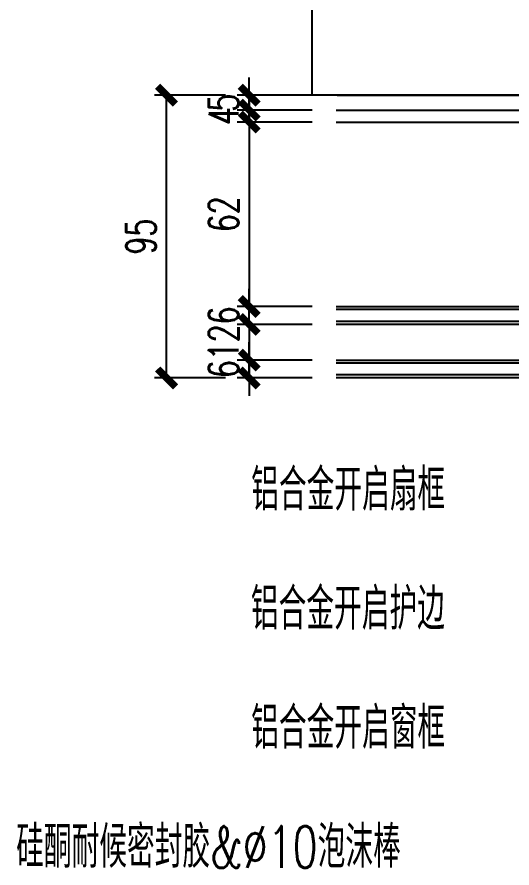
# Model space of a CAD drawing. Extents: x -160106 to 966792, y -663931 to 1550022.
# Drawn here: x -51720.8 to -51554.5, y -86208.6 to -85922.7 of the extents above; entities that cross this region are included whole.
import ezdxf
from ezdxf.enums import TextEntityAlignment as Align
from ezdxf.xclip import XClip

# ---------------------------------------------------------------- set-up
doc = ezdxf.new("R2010")
doc.units = 0
doc.linetypes.add('ZN-DASH', pattern=[0.35, 0.25, -0.1])
for name, color, linetype in [('!ZN1-填充-8', 8, 'Continuous'), ('!ZN3-玻璃幕墙-4', 4, 'Continuous'), ('!ZN4-焊缝-8', 8, 'Continuous'), ('!ZN4-辅助材料-1', 1, 'Continuous'), ('!ZN5-钢材投影-40', 40, 'Continuous'), ('!ZN5-铝材投影-112', 112, 'Continuous'), ('!ZN5-铝材断面-6', 6, 'Continuous'), ('!ZN6-虚线-8', 8, 'ZN-DASH'), ('DIM', 173, 'Continuous'), ('TEXT', 7, 'Continuous'), ('焊缝', 8, 'Continuous')]:
    doc.layers.add(name, color=color, linetype=linetype)
doc.styles.add('DHTEXT-1', font='ROMANS.shx', dxfattribs={"width": 0.7, "bigfont": 'CHINESE.shx'})
doc.dimstyles.new('ZN4', dxfattribs={"dimscale": 4, "dimtxt": 2.5, "dimasz": 1.5, "dimexe": 1, "dimexo": 2, "dimgap": 0.9, "dimtad": 1, "dimdec": 0, "dimdsep": 46, "dimtxsty": 'DHTEXT-1', "dimblk": 'ARCHTICK', "dimcen": 2.5, "dimclrd": 173, "dimclre": 173, "dimclrt": 7, "dimazin": 2, "dimtfac": 1, "dimtix": 1, "dimtmove": 2, "dimatfit": 3, "dimfxl": 0, "dimarcsym": 0})

# ---------------------------------------------------------------- blocks, each defined once
blk = doc.blocks.new('*U1397')
at = {"layer": '!ZN1-填充-8'}
h = blk.add_hatch(dxfattribs=at)
h.set_pattern_fill('ANSI37', color=256, scale=0.5, style=0)
h.set_pattern_definition([(45, (6, 0), (-1.12253, 1.12253), []), (135, (6, 0), (-1.12253, -1.12253), [])])
h.paths.add_polyline_path([(0, 5), (0, 19), (1, 18), (14, 18), (14, 17.75), (12, 15.75), (12, 8.25), (14, 6.25), (14, 6), (1, 6)])
for points in [[(18.75, 18), (14, 18), (14, 17.75), (18.75, 17.75)], [(18.75, 6.25), (14, 6.25), (14, 6), (18.75, 6)]]:
    blk.add_hatch(color=256, dxfattribs=at).paths.add_polyline_path(points)
h = blk.add_hatch(dxfattribs=at)
h.set_pattern_fill('DOTS', color=8, style=0)
h.set_pattern_definition([(0, (6, 0), (0.79375, 1.5875), [0, -1.5875])])
h.paths.add_polyline_path([(13, 15.34), (13, 8.66), (14.41, 7.25), (17.8, 7.25), (17.8, 16.75), (14.41, 16.75)])
for p, q in [((0, 23), (153.5, 23)), ((0, 19), (153.5, 19)), ((0, 5), (153.5, 5)), ((0, 1), (153.5, 1))]:
    blk.add_line(p, q, dxfattribs=at)
at = {"layer": '!ZN3-玻璃幕墙-4'}
for points in [[(153.5, 24), (1, 24), (0, 23), (0, 19), (1, 18), (153.5, 18)], [(153.5, 6), (1, 6), (0, 5), (0, 1), (1, 0), (153.5, 0)]]:
    blk.add_lwpolyline(points, dxfattribs=at)
at = {"layer": '!ZN4-辅助材料-1'}
for points in [[(0, 5), (0, 19), (1, 18), (14, 18), (14, 17.75), (12, 15.75), (12, 8.25), (12, 8.25), (14, 6.25), (14, 6), (1, 6), (0, 5)], [(12, 15.75), (12, 8.25), (14, 6.25), (19, 6.25), (19, 17.75), (14, 17.75)], [(18.75, 18), (14, 18), (14, 17.75), (18.75, 17.75)], [(13, 15.34), (13, 8.66), (14.41, 7.25), (17.8, 7.25), (17.8, 16.75), (14.41, 16.75)], [(18.75, 6.25), (14, 6.25), (14, 6), (18.75, 6)]]:
    blk.add_lwpolyline(points, close=True, dxfattribs=at)
blk.add_lwpolyline([(18.4, 17.75), (18.4, 17.65), (14.04, 17.65), (12.1, 15.71), (12.1, 8.29), (14.04, 6.35), (18.4, 6.35), (18.4, 6.25), (18.4, 6.35)], dxfattribs=at)
at = {"layer": 'Defpoints', "color": 250}
for p in [(0, 24), (0, 18), (0, 6), (12, 6), (0, 0)]:
    blk.add_point(p, dxfattribs=at)
blk = doc.blocks.new('A$C0fc7d4ff')
at = {"layer": '!ZN5-铝材投影-112', "ltscale": 20}
for p, q in [((167.16, 5), (50.16, 5)), ((167.5, 0), (50.5, 0)), ((167.5, -4), (50.5, -4))]:
    blk.add_line(p, q, dxfattribs=at)
at = {"layer": '!ZN3-玻璃幕墙-4'}
blk.add_blockref('*U1397', (14, -90), dxfattribs=at)
blk = doc.blocks.new('*U1593')
at = {"layer": '!ZN4-焊缝-8', "ltscale": 20}
h = blk.add_hatch(color=8, dxfattribs=at)
h.dxf.hatch_style = 1
h.paths.add_polyline_path([(4, 80, 0.414214), (0, 84), (0, 80)])
blk.add_lwpolyline([(0, 80), (4, 80, 0.414214), (0, 84)], format="xyb", close=True, dxfattribs=at)
at = {"layer": '!ZN5-钢材投影-40', "ltscale": 0.3}
for p, q in [((0, 80), (167.5, 80)), ((0, 0), (167.5, 0))]:
    blk.add_line(p, q, dxfattribs=at)
at = {"layer": '!ZN5-铝材投影-112'}
for p, q in [((0, -2), (167.5, -2)), ((0.3, -28.4), (167.5, -28.4))]:
    blk.add_line(p, q, dxfattribs=at)
at = {"layer": '!ZN6-虚线-8', "ltscale": 30}
for p, q in [((0, 76), (167.5, 76)), ((167.5, 4), (0, 4))]:
    blk.add_line(p, q, dxfattribs=at)
at = {"layer": '焊缝', "ltscale": 100}
blk.add_lwpolyline([(0, 80, -0.57735), (3.47, 74, 0.267949), (0, 76, -0.57735), (3.47, 70, 0.267949), (0, 72, -0.57735), (3.47, 66, 0.267949), (0, 68, -0.57735), (3.47, 62, 0.267949), (0, 64, -0.57735), (3.47, 58, 0.267949), (0, 60, -0.57735), (3.47, 54, 0.267949), (0, 56, -0.57735), (3.47, 50, 0.267949), (0, 52, -0.57735), (3.47, 46, 0.267949), (0, 48, -0.57735), (3.47, 42, 0.267949), (0, 44, -0.57735), (3.47, 38, 0.267949), (0, 40, -0.57735), (3.47, 34, 0.267949), (0, 36, -0.57735), (3.47, 30, 0.267949), (0, 32, -0.57735), (3.47, 26, 0.267949), (0, 28, -0.57735), (3.47, 22, 0.267949), (0, 24, -0.57735), (3.47, 18, 0.267949), (0, 20, -0.57735), (3.47, 14, 0.267949), (0, 16, -0.57735), (3.47, 10, 0.267949), (0, 12, -0.57735), (3.47, 6, 0.267949), (0, 8, -1), (0, 0, -1)], format="xyb", dxfattribs=at)
blk = doc.blocks.new('_ArchTick')
at = {"color": 0, "linetype": 'ByBlock', "const_width": 0.4}
blk.add_lwpolyline([(-0.5, -0.5), (0.5, 0.5)], dxfattribs=at)
blk = doc.blocks.new('*D1605')
at = {"layer": 'Defpoints', "color": 0, "ltscale": 40, "transparency": 16777216}
for p in [(-51642.78, -86037.93), (-51613.61, -86037.93), (-51613.61, -86043.93)]:
    blk.add_point(p, dxfattribs=at)
at = {"layer": 'DIM', "color": 173, "linetype": 'ByBlock', "lineweight": -2, "ltscale": 40, "transparency": 16777216}
for p, q in [((-51642.78, -86037.93), (-51642.78, -86031.93)), ((-51621.61, -86037.93), (-51646.78, -86037.93)), ((-51642.78, -86043.93), (-51642.78, -86037.93)), ((-51621.61, -86043.93), (-51646.78, -86043.93)), ((-51642.78, -86043.93), (-51642.78, -86049.93))]:
    blk.add_line(p, q, dxfattribs=at)
at = {"layer": 'DIM', "color": 173, "lineweight": -2, "ltscale": 40, "transparency": 16777216, "xscale": 6, "yscale": 6, "zscale": 6}
for p, rotation in [((-51642.78, -86037.93), 270), ((-51642.78, -86043.93), 90)]:
    blk.add_blockref('_ArchTick', p, dxfattribs=dict(at, rotation=rotation))
at = {"layer": 'DIM', "color": 7, "ltscale": 40, "transparency": 16777216, "insert": (-51651.38, -86040.93), "char_height": 10, "attachment_point": 5, "rotation": 90, "style": 'DHTEXT-1'}
blk.add_mtext('6', dxfattribs=at)
blk = doc.blocks.new('*D1606')
at = {"layer": 'Defpoints', "color": 0, "ltscale": 40, "transparency": 16777216}
for p in [(-51613.61, -86025.93), (-51642.78, -86037.93), (-51613.61, -86037.93)]:
    blk.add_point(p, dxfattribs=at)
at = {"layer": 'DIM', "color": 173, "linetype": 'ByBlock', "lineweight": -2, "ltscale": 40, "transparency": 16777216}
for p, q in [((-51642.78, -86025.93), (-51642.78, -86019.93)), ((-51621.61, -86025.93), (-51646.78, -86025.93)), ((-51642.78, -86025.93), (-51642.78, -86037.93)), ((-51621.61, -86037.93), (-51646.78, -86037.93)), ((-51642.78, -86037.93), (-51642.78, -86043.93))]:
    blk.add_line(p, q, dxfattribs=at)
at = {"layer": 'DIM', "color": 173, "lineweight": -2, "ltscale": 40, "transparency": 16777216, "xscale": 6, "yscale": 6, "zscale": 6}
for p, rotation in [((-51642.78, -86025.93), 270), ((-51642.78, -86037.93), 90)]:
    blk.add_blockref('_ArchTick', p, dxfattribs=dict(at, rotation=rotation))
at = {"layer": 'DIM', "color": 7, "ltscale": 40, "transparency": 16777216, "insert": (-51651.38, -86031.93), "char_height": 10, "attachment_point": 5, "rotation": 90, "style": 'DHTEXT-1'}
blk.add_mtext('12', dxfattribs=at)
blk = doc.blocks.new('*D1600')
at = {"layer": 'Defpoints', "color": 0, "ltscale": 40, "transparency": 16777216}
for p in [(-51642.78, -86019.93), (-51613.61, -86019.93), (-51613.61, -86025.93)]:
    blk.add_point(p, dxfattribs=at)
at = {"layer": 'DIM', "color": 173, "linetype": 'ByBlock', "lineweight": -2, "ltscale": 40, "transparency": 16777216}
for p, q in [((-51642.78, -86019.93), (-51642.78, -86013.93)), ((-51621.61, -86019.93), (-51646.78, -86019.93)), ((-51642.78, -86025.93), (-51642.78, -86019.93)), ((-51621.61, -86025.93), (-51646.78, -86025.93)), ((-51642.78, -86025.93), (-51642.78, -86031.93))]:
    blk.add_line(p, q, dxfattribs=at)
at = {"layer": 'DIM', "color": 173, "lineweight": -2, "ltscale": 40, "transparency": 16777216, "xscale": 6, "yscale": 6, "zscale": 6}
for p, rotation in [((-51642.78, -86019.93), 270), ((-51642.78, -86025.93), 90)]:
    blk.add_blockref('_ArchTick', p, dxfattribs=dict(at, rotation=rotation))
at = {"layer": 'DIM', "color": 7, "ltscale": 40, "transparency": 16777216, "insert": (-51651.38, -86022.93), "char_height": 10, "attachment_point": 5, "rotation": 90, "style": 'DHTEXT-1'}
blk.add_mtext('6', dxfattribs=at)
blk = doc.blocks.new('*D1601')
at = {"layer": 'Defpoints', "color": 0, "ltscale": 40, "transparency": 16777216}
for p in [(-51613.61, -85957.93), (-51642.78, -86019.93), (-51613.61, -86019.93)]:
    blk.add_point(p, dxfattribs=at)
at = {"layer": 'DIM', "color": 173, "linetype": 'ByBlock', "lineweight": -2, "ltscale": 40, "transparency": 16777216}
for p, q in [((-51621.61, -85957.93), (-51646.78, -85957.93)), ((-51642.78, -85957.93), (-51642.78, -86019.93)), ((-51621.61, -86019.93), (-51646.78, -86019.93))]:
    blk.add_line(p, q, dxfattribs=at)
at = {"layer": 'DIM', "color": 173, "lineweight": -2, "ltscale": 40, "transparency": 16777216, "xscale": 6, "yscale": 6, "zscale": 6}
for p, rotation in [((-51642.78, -85957.93), 90), ((-51642.78, -86019.93), 270)]:
    blk.add_blockref('_ArchTick', p, dxfattribs=dict(at, rotation=rotation))
at = {"layer": 'DIM', "color": 7, "ltscale": 40, "transparency": 16777216, "insert": (-51651.38, -85988.93), "char_height": 10, "attachment_point": 5, "rotation": 90, "style": 'DHTEXT-1'}
blk.add_mtext('62', dxfattribs=at)
blk = doc.blocks.new('*D1602')
at = {"layer": 'Defpoints', "color": 0, "ltscale": 40, "transparency": 16777216}
for p in [(-51642.78, -85953.93), (-51613.61, -85953.93), (-51613.61, -85957.93)]:
    blk.add_point(p, dxfattribs=at)
at = {"layer": 'DIM', "color": 173, "linetype": 'ByBlock', "lineweight": -2, "ltscale": 40, "transparency": 16777216}
for p, q in [((-51642.78, -85953.93), (-51642.78, -85947.93)), ((-51621.61, -85953.93), (-51646.78, -85953.93)), ((-51642.78, -85957.93), (-51642.78, -85953.93)), ((-51621.61, -85957.93), (-51646.78, -85957.93)), ((-51642.78, -85957.93), (-51642.78, -85963.93))]:
    blk.add_line(p, q, dxfattribs=at)
at = {"layer": 'DIM', "color": 173, "lineweight": -2, "ltscale": 40, "transparency": 16777216, "xscale": 6, "yscale": 6, "zscale": 6}
for p, rotation in [((-51642.78, -85953.93), 270), ((-51642.78, -85957.93), 90)]:
    blk.add_blockref('_ArchTick', p, dxfattribs=dict(at, rotation=rotation))
at = {"layer": 'DIM', "color": 7, "ltscale": 40, "transparency": 16777216, "insert": (-51651.38, -85955.93), "char_height": 10, "attachment_point": 5, "rotation": 90, "style": 'DHTEXT-1'}
blk.add_mtext('4', dxfattribs=at)
blk = doc.blocks.new('*D1603')
at = {"layer": 'Defpoints', "color": 0, "ltscale": 40, "transparency": 16777216}
for p in [(-51613.61, -85948.93), (-51642.78, -85953.93), (-51613.61, -85953.93)]:
    blk.add_point(p, dxfattribs=at)
at = {"layer": 'DIM', "color": 173, "linetype": 'ByBlock', "lineweight": -2, "ltscale": 40, "transparency": 16777216}
for p, q in [((-51642.78, -85948.93), (-51642.78, -85942.93)), ((-51621.61, -85948.93), (-51646.78, -85948.93)), ((-51642.78, -85948.93), (-51642.78, -85953.93)), ((-51621.61, -85953.93), (-51646.78, -85953.93)), ((-51642.78, -85953.93), (-51642.78, -85959.93))]:
    blk.add_line(p, q, dxfattribs=at)
at = {"layer": 'DIM', "color": 173, "lineweight": -2, "ltscale": 40, "transparency": 16777216, "xscale": 6, "yscale": 6, "zscale": 6}
for p, rotation in [((-51642.78, -85948.93), 270), ((-51642.78, -85953.93), 90)]:
    blk.add_blockref('_ArchTick', p, dxfattribs=dict(at, rotation=rotation))
at = {"layer": 'DIM', "color": 7, "ltscale": 40, "transparency": 16777216, "insert": (-51651.38, -85951.43), "char_height": 10, "attachment_point": 5, "rotation": 90, "style": 'DHTEXT-1'}
blk.add_mtext('5', dxfattribs=at)
blk = doc.blocks.new('*D1604')
at = {"layer": 'Defpoints', "color": 0, "ltscale": 40, "transparency": 16777216}
for p in [(-51670.54, -85948.93), (-51642.78, -85948.93), (-51642.78, -86043.93)]:
    blk.add_point(p, dxfattribs=at)
at = {"layer": 'DIM', "color": 173, "linetype": 'ByBlock', "lineweight": -2, "ltscale": 40, "transparency": 16777216}
for p, q in [((-51650.78, -85948.93), (-51674.54, -85948.93)), ((-51670.54, -86043.93), (-51670.54, -85948.93)), ((-51650.78, -86043.93), (-51674.54, -86043.93))]:
    blk.add_line(p, q, dxfattribs=at)
at = {"layer": 'DIM', "color": 173, "lineweight": -2, "ltscale": 40, "transparency": 16777216, "xscale": 6, "yscale": 6, "zscale": 6}
for p, rotation in [((-51670.54, -85948.93), 90), ((-51670.54, -86043.93), 270)]:
    blk.add_blockref('_ArchTick', p, dxfattribs=dict(at, rotation=rotation))
at = {"layer": 'DIM', "color": 7, "ltscale": 40, "transparency": 16777216, "insert": (-51679.14, -85996.43), "char_height": 10, "attachment_point": 5, "rotation": 90, "style": 'DHTEXT-1'}
blk.add_mtext('95', dxfattribs=at)

msp = doc.modelspace()

# ---------------------------------------------------------------- block references
at = {"layer": '!ZN5-铝材投影-112', "ltscale": 100}
ref = msp.add_blockref('*U1593', (-51446.11, -85989.53), dxfattribs=dict(at, xscale=-1))
XClip(ref).set_block_clipping_path([(-20.0750580989, 40.5983736275), (175.5000653646, 97.1473550185)])
at = {"layer": '!ZN5-铝材断面-6', "ltscale": 50, "xscale": -1}
msp.add_blockref('A$C0fc7d4ff', (-51446.11, -85953.93), dxfattribs=at)

# ---------------------------------------------------------------- texts
at = {"layer": 'TEXT', "ltscale": 40, "style": 'DHTEXT-1', "width": 0.7}
for s, p in [('铝合金开启扇框', (-51642.1, -86081.5)), ('铝合金开启护边', (-51642.21, -86121.5)), ('铝合金开启窗框', (-51642.1, -86161.5)), ('硅酮耐候密封胶&%%C10泡沫棒', (-51721.07, -86201.5))]:
    msp.add_text(s, height=14, dxfattribs=at).set_placement(p, align=Align.MIDDLE_LEFT)

# ---------------------------------------------------------------- dimensions: what is measured, and where the dimension line sits
at = {"layer": 'DIM', "ltscale": 40}
for base, p1, p2, picture, middle in [((-51642.78, -85953.93), (-51613.61, -85948.93), (-51613.61, -85953.93), '*D1603', (-51651.38, -85951.43)), ((-51670.54, -85948.93), (-51642.78, -86043.93), (-51642.78, -85948.93), '*D1604', (-51679.14, -85996.43)), ((-51642.78, -85953.93), (-51613.61, -85957.93), (-51613.61, -85953.93), '*D1602', (-51651.38, -85955.93)), ((-51642.78, -86019.93), (-51613.61, -85957.93), (-51613.61, -86019.93), '*D1601', (-51651.38, -85988.93)), ((-51642.78, -86019.93), (-51613.61, -86025.93), (-51613.61, -86019.93), '*D1600', (-51651.38, -86022.93)), ((-51642.78, -86037.93), (-51613.61, -86025.93), (-51613.61, -86037.93), '*D1606', (-51651.38, -86031.93)), ((-51642.78, -86037.93), (-51613.61, -86043.93), (-51613.61, -86037.93), '*D1605', (-51651.38, -86040.93))]:
    dim = msp.add_linear_dim(base=base, p1=p1, p2=p2, angle=90, dimstyle='ZN4', dxfattribs=at)
    dim.commit()
    dim.dimension.update_dxf_attribs({"geometry": picture, "text_midpoint": middle})

doc.saveas('drawing.dxf')
